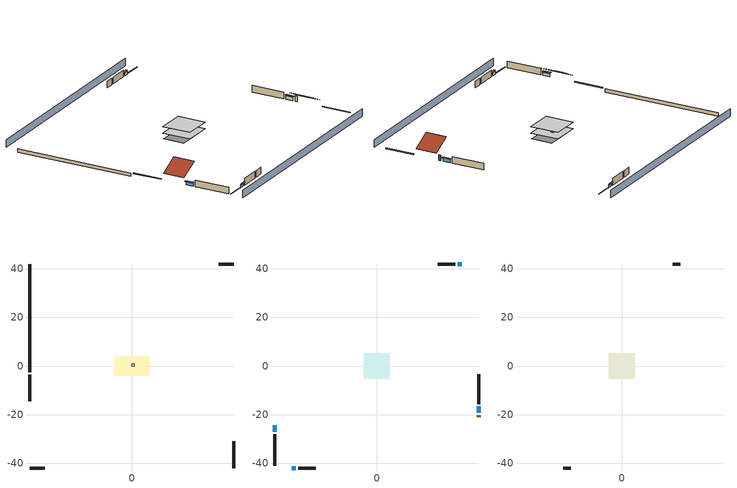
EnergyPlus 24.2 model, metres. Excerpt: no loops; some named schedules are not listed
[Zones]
air source heat pump airloop ret air zone
 floor adiabatic (AdiabaticConst): 0,0 0,1 1,1 1,0 z0
 wall adiabatic (AdiabaticConst): 0,1 0,0 1,0 1,1 0,1 z0:1
 ceiling adiabatic (AdiabaticConst): 1,0 1,1 0,1 0,0 z1
crawlspace - vented
 floor foundation (Slab1 construction): -7.17,-3.98 -7.17,3.98 7.17,3.98 7.17,-3.98 z-0.91
 wall outside (RimJoist1 construction): -41.97,-3.55 -41.97,-14.58 z0.3:0.61
 wall outside (RimJoist2 construction): 41.97,41.97 35.85,41.97 z0.3:0.61
 wall outside (RimJoist3 construction): 41.97,-41.97 41.97,-30.94 z0.3:0.61
 wall outside (RimJoist4 construction): -41.97,-41.97 -35.85,-41.97 z0.3:0.61
 wall foundation (FoundationWall1 construction): -41.97,41.97 -41.97,-2.62 z-0.91:0.3
conditioned space
 floor to crawlspace - vented (Floor1 construction): -5.34,-5.34 -5.34,5.34 5.34,5.34 5.34,-5.34 z0.3
 wall outside (AdiabaticWallConstruction 1): 41.97,-21.1 41.97,-20.18 z0.3:2.34
 wall outside (AdiabaticWallConstruction): -41.97,-24.43 -41.97,-27.08 / 41.97,-19.25 41.97,-16.6 z0.3:1.49; 34.92,41.97 33.28,41.97 / -34.92,-41.97 -33.28,-41.97 z0.3:1.37
 wall outside (Wall1 construction): -41.97,-28.01 -41.97,-41.04 z0.3:2.74
 wall outside (Wall2 construction): 32.35,41.97 25.1,41.97 z0.3:2.74
 wall outside (Wall3 construction): 41.97,-15.67 41.97,-3.4 z0.3:2.74
 wall outside (Wall4 construction): -32.35,-41.97 -25.1,-41.97 z0.3:2.74
 window (WindowConstruction): -41.97,-24.43 -41.97,-27.08 z0.3:1.49
 window (WindowConstruction 1): 34.92,41.97 33.28,41.97 z0.3:1.37
 window (WindowConstruction 2): 41.97,-19.25 41.97,-16.6 z0.3:1.49
 window (WindowConstruction 3): -34.92,-41.97 -33.28,-41.97 z0.3:1.37
 door (Door): 41.97,-21.09 41.97,-20.18 z0.3:2.34
attic - vented
 floor to conditioned space (Floor2 construction Reversed): -5.34,-5.34 -5.34,5.34 5.34,5.34 5.34,-5.34 z2.74
 wall outside (Wall5 construction): 24.17,41.97 20.92,41.97 z0.3:2.74
 wall outside (Wall6 construction): -24.17,-41.97 -20.92,-41.97 z0.3:2.74
 roof outside (Roof1 construction): -41.97,-23.5,2.74 -34.83,-23.5,6.31 -34.83,-15.51,6.31 -41.97,-15.51,2.74
 roof outside (Roof2 construction): 41.97,-22.02,2.74 34.83,-22.02,6.31 34.83,-30.01,6.31 41.97,-30.01,2.74
shading: 41.97,46.54 -41.97,46.54 / -41.97,-46.54 41.97,-46.54 z0:2.74; -41.97,-27.38 -41.97,-24.12 -42.58,-24.12 -42.58,-27.38 z1.8; 32.97,41.97 35.22,41.97 35.22,42.58 32.97,42.58 z1.68; 41.97,-16.3 41.97,-19.56 42.58,-19.56 42.58,-16.3 z1.8; -32.97,-41.97 -35.22,-41.97 -35.22,-42.58 -32.97,-42.58 z1.68
[Building]
Building 1: Terrain=Suburbs
[Site:Location]
Portland Intl Arpt_OR: Latitude {deg}=45.59; Longitude {deg}=-122.6; Time Zone {hr}=-8; Elevation {m}=33; Keep Site Location Information=Yes
[Site:GroundTemperature:Shallow]
10.2558, 8.96328, 8.85977, 9.47314, 11.9355, 14.3863, 16.5111, 17.8571, 17.9714, 16.8767, 14.8061, 12.4304
[Site:WaterMainsTemperature]
Calculation Method=Schedule; Temperature Schedule=mains temperature schedule
[Material] Roughness=Rough; Thermal Absorptance=0.9
Name | Thickness {m} | Conductivity {W/m-K} | Density {kg/m3} | Specific Heat {J/kg-K} | Solar Absorptance | Visible Absorptance
asphalt or fiberglass shingles | 0.00635 | 0.162714 | 1121.4 | 1465.45 | 0.85 | 0.85
ceiling loosefill ins | 0.0846667 | 0.0480833 | 16.02 | 1046.75 | 0.7 | 0.7
ceiling stud and cavity | 0.1397 | 0.302811 | 65.682 | 1177.47 | 0.7 | 0.7
concrete 8.0 in. | 0.2032 | 1.803125 | 2242.8 | 837.4 | 0.7 | 0.7
door material | 0.04445 | 0.0612267 | 512.64 | 1214.23 | 0.7 | 0.7
floor covering | 0.0127 | 0.0433444 | 54.468 | 1339.84 | 0.6 | 0.6
floor stud and cavity | 0.1397 | 0.923637 | 92.3553 | 1139.71 | 0.7 | 0.7
furniture material conditioned space 1 | 0.1524 | 0.115458 | 640.8 | 1214.23 | 0.6 | 0.6
gypsum board | 0.0127 | 0.160291 | 801 | 837.4 | 0.6 | 0.6
osb sheathing 0.5 in. | 0.0127 | 0.115458 | 512.64 | 1214.23 | 0.6 | 0.6
osb sheathing 0.5 in. 1 | 0.0127 | 0.115458 | 512.64 | 1214.23 | 0.7 | 0.7
osb sheathing 0.75 in. | 0.01905 | 0.115458 | 512.64 | 1214.23 | 0.7 | 0.7
rim joist stud and cavity | 0.0508 | 0.178688 | 50.32683 | 1063.81 | 0.6 | 0.6
roof rigid ins | 0.00281632 | 0.029427 | 32.04 | 1214.23 | 0.7 | 0.7
soil 0.5 in. | 0.0127 | 1.9041 | 1842.3 | 418.7 | 0.7 | 0.7
wall rigid ins | 0.512978 | 0.029427 | 32.04 | 1214.23 | 0.7 | 0.7
wall stud and cavity | 0.1397 | 0.117713 | 139.0536 | 1170.24 | 0.7 | 0.7
wall stud and cavity 1 | 0.1397 | 0.727959 | 139.0536 | 1170.24 | 0.6 | 0.6
wall stud and cavity 2 | 0.0889 | 0.380278 | 52.3479 | 1209.89 | 0.7 | 0.7
wall stud and cavity 3 | 0.0889 | 0.391764 | 83.0341 | 1211.67 | 0.7 | 0.7
wood siding | 0.0254 | 0.102417 | 544.68 | 1172.36 | 0.85 | 0.85
wood siding 1; wood siding 2 | 0.0254 | 0.102417 | 544.68 | 1172.36 | 0.7 | 0.7
[Material:NoMass]
Adiabatic: Roughness=Rough; Thermal Resistance {m2-K/W}=176.1; Thermal Absorptance=0.9; Solar Absorptance=0.7; Visible Absorptance=0.7
[WindowMaterial:SimpleGlazingSystem]
WindowMaterial: U-Factor {W/m2-K}=2.78222; Solar Heat Gain Coefficient=0.56
[Construction]
AdiabaticConst: Adiabatic
AdiabaticWallConstruction: wood siding 1, wall rigid ins, wall stud and cavity 2, gypsum board
AdiabaticWallConstruction 1: wood siding 2, wall rigid ins, wall stud and cavity 2, gypsum board
Door: door material
Floor1 construction: floor stud and cavity, osb sheathing 0.75 in., floor covering
Floor2 construction Reversed: gypsum board, ceiling stud and cavity, ceiling loosefill ins
FoundationWall1 construction: concrete 8.0 in.
furniture construction conditioned space 1: furniture material conditioned space 1
PartitionWallConstruction: gypsum board, wall stud and cavity 3, gypsum board
RimJoist1 construction; RimJoist2 construction; RimJoist3 construction; RimJoist4 construction: wood siding, rim joist stud and cavity
Roof1 construction; Roof2 construction: asphalt or fiberglass shingles, roof rigid ins, osb sheathing 0.5 in.
Slab1 construction: soil 0.5 in.
Wall1 construction; Wall2 construction; Wall3 construction; Wall4 construction: wood siding, osb sheathing 0.5 in. 1, wall stud and cavity, gypsum board
Wall5 construction; Wall6 construction: wood siding, osb sheathing 0.5 in. 1, wall stud and cavity 1
WindowConstruction; WindowConstruction 1; WindowConstruction 2; WindowConstruction 3: WindowMaterial
[Zone] Multiplier=1
Name | Volume {m3} | Part of Total Floor Area
air source heat pump airloop ret air zone | 1 | No
attic - vented | 90.8252 | Yes
conditioned space | 278.185 | Yes
crawlspace - vented | 139.092 | Yes
[Space]
Name | Zone | Space Type | Volume {m3}
air source heat pump airloop ret air space | air source heat pump airloop ret air zone | Plenum Space Type
attic - vented 1 | attic - vented |  | 90.8252
conditioned space 1 | conditioned space |  | 278.185
crawlspace - vented 1 | crawlspace - vented |  | 139.092
[SpaceList]
Plenum Space Type: air source heat pump airloop ret air space
[OtherEquipment] Design Level Calculation Method=EquipmentLevel
Name | Fuel Type | Zone or ZoneList or Space or SpaceList | Schedule | Design Level {W} | Fraction Latent | Fraction Radiant | Fraction Lost
air source heat pump airloop_0 RetCondToRP; air source heat pump airloop_0 RetSensLkToRP | None | air source heat pump airloop ret air space | Always On Discrete | 0 | 0 | 0 | 0
air source heat pump airloop_0 RetLatLkToRP | None | air source heat pump airloop ret air space | Always On Discrete | 0 | 1 | 0 | 0
air source heat pump airloop_0 SupCondToLv; air source heat pump airloop_0 SupSensLkToCond; mech vent house fan sensible load; water heater sens | None | conditioned space 1 | Always On Discrete | 0 | 0 | 0 | 0
air source heat pump airloop_0 SupLatLkToCond; mech vent house fan latent load; water heater lat | None | conditioned space 1 | Always On Discrete | 0 | 1 | 0 | 0
clothes dryer 1 | Propane | conditioned space 1 | clothes_dryer | 9519.7 | 0.015 | 0.081 | 0.85
cooking range 1 | NaturalGas | conditioned space 1 | cooking_range | 4245.55 | 0.16 | 0.384 | 0.2
general water use latent | None | conditioned space 1 | general water use schedule | 25.6591 | 1 | 0 | 0
general water use sensible | None | conditioned space 1 | general water use schedule | -25.2881 | 0 | 0.6 | 0
water heater energy adjustment1 | Electricity | conditioned space 1 | Always On Discrete | 0.01 | 0 | 0 | 1
air source heat pump airloop_0 RetCondToDZ; air source heat pump airloop_0 SupCondToDZ; air source heat pump airloop_0 SupSensLkToDZ | None | crawlspace - vented 1 | Always On Discrete | 0 | 0 | 0 | 0
air source heat pump airloop_0 SupLatLkToDZ | None | crawlspace - vented 1 | Always On Discrete | 0 | 1 | 0 | 0
[ZoneInfiltration:EffectiveLeakageArea]
infil attic - vented 1: Zone or Space=attic - vented 1; Schedule=Always On Discrete; Effective Air Leakage Area {cm2}=3802.45; Stack Coefficient=0.000166082; Wind Coefficient=3.54531e-05
[ZoneMixing] Schedule=Always On Continuous; Design Flow Rate Calculation Method=Flow/Zone; Design Flow Rate {m3/s}=0
Name | Zone or Space | Source Zone or Space
whole house fan mix | attic - vented | conditioned space
air source heat pump airloop_0 ZoneMixDZToCond mix | conditioned space | crawlspace - vented
air source heat pump airloop_0 ZoneMixCondToDZ mix | crawlspace - vented | conditioned space
[SurfaceProperty:IncidentSolarMultiplier] Incident Solar Multiplier=1; Incident Solar Multiplier Schedule=trans schedule winter=0.85 summer=0.7
Window1; Window2; Window3; Window4
[InternalMass] Zone or ZoneList=conditioned space; Space or SpaceList=conditioned space 1
Name | Construction | Surface Area {m2}
furniture mass conditioned space 1 | furniture construction conditioned space 1 | 45.63397
partition wall mass | PartitionWallConstruction | 114.085
[Lights]
interior lighting: Zone or ZoneList or Space or SpaceList=conditioned space 1; Schedule=lighting_interior; Design Level Calculation Method=LightingLevel; Lighting Level {W}=201.397; Return Air Fraction=0; Fraction Radiant=0.6; Fraction Visible=0.2; Fraction Replaceable=1
[People]
occupants: Zone or ZoneList or Space or SpaceList=conditioned space 1; Number of People Schedule=occupants; Number of People Calculation Method=People; Number of People=1; Fraction Radiant=0.314171; Sensible Heat Fraction=0.56303; Activity Level Schedule=occupants activity schedule; Carbon Dioxide Generation Rate {m3/s-W}=0; Enable ASHRAE 55 Comfort Warnings=No; Mean Radiant Temperature Calculation Type=EnclosureAveraged
[ElectricEquipment] Zone or ZoneList or Space or SpaceList=conditioned space 1; Design Level Calculation Method=EquipmentLevel
Name | Schedule | Design Level {W} | Fraction Latent | Fraction Radiant | Fraction Lost
clothes dryer | clothes_dryer | 716.566 | 0.015 | 0.081 | 0.85
clothes washer | clothes_washer | 486.443 | 0.03 | 0.162 | 0.7
cooking range | cooking_range | 144.864 | 0.16 | 0.384 | 0.2
freezer | freezer schedule | 194.914 | 0 | 0.6 | 0
fridge | fridge schedule | 51.9007 | 0 | 0.6 | 0
mech vent bath fan 0 | mech vent bath fan 0 schedule | 30 | 0 | 0 | 1
mech vent house fan | mech vent house fan schedule | 0 | 0 | 0 | 1
mech vent house fan cfis | mech vent house fan cfis schedule | 0 | 0 | 0 | 0
mech vent range fan 0 | mech vent range fan 0 schedule | 30 | 0 | 0 | 1
misc plug loads | plug_loads_other | 504.897 | 0.021 | 0.558 | 0.049
misc tv | plug_loads_tv | 650.266 | 0 | 0.6 | 0
whole house fan | Always On Discrete | 0 | 0 | 0 | 1
[ZoneInfiltration:DesignFlowRate] Schedule=Always On Discrete
Name | Zone or ZoneList or Space or SpaceList | Design Flow Rate Calculation Method | Design Flow Rate {m3/s} | Air Changes per Hour {1/hr} | Constant Term Coefficient | Temperature Term Coefficient | Velocity Term Coefficient | Velocity Squared Term Coefficient
infil flow; natural vent flow; whole house fan flow | conditioned space 1 | Flow/Zone | 0
crawlspace_vented 1 duct leakage imbalance infil flow | crawlspace - vented 1 | Flow/Zone | 0
infil crawlspace - vented 1 | crawlspace - vented 1 | AirChanges/Hour |  | 2.6013 | 1 | 0 | 0 | 0
[SurfaceProperty:ExposedFoundationPerimeter]
Slab1: Exposed Perimeter Calculation Method=TotalExposedPerimeter; Total Exposed Perimeter {m}=44.59224
[AvailabilityManager:Scheduled]
air source heat pump airloop Availability Manager: Schedule=Always On Discrete
[AirLoopHVAC:ReturnPlenum]
Air Loop HVAC Return Plenum 1: Zone=air source heat pump airloop ret air zone
[Foundation:Kiva]
Foundation Kiva 1: Initial Indoor Air Temperature {C}=8.08325; Wall Height Above Grade {m}=0.3048; Wall Depth Below Slab {m}=0.2032
[Foundation:Kiva:Settings]
Soil Conductivity {W/m-K}=1.9041; Soil Density {kg/m3}=1842.3; Soil Specific Heat {J/kg-K}=418.7; Ground Solar Absorptivity=0.9; Ground Thermal Absorptivity=0.9; Ground Surface Roughness {m}=0.03; Far-Field Width {m}=40; Deep-Ground Boundary Condition=ZeroFlux; Deep-Ground Depth {m}=40; Minimum Cell Dimension {m}=0.2; Maximum Cell Growth Coefficient=3; Simulation Timestep=Timestep
[Exterior:Lights]
exterior lighting: Schedule=exterior lighting schedule; Design Level {W}=6.19068
[EnergyManagementSystem:GlobalVariable]
air_source_heat_pump_airloop_0_DuctImbalLkExhFanEquivCond
air_source_heat_pump_airloop_0_DuctImbalLkExhFanEquivDZ
air_source_heat_pump_airloop_0_DuctImbalLkSupFanEquivCond
air_source_heat_pump_airloop_0_DuctImbalLkSupFanEquivDZ
air_source_heat_pump_airloop_0_DZ_T
air_source_heat_pump_airloop_0_DZ_W
air_source_heat_pump_airloop_0_RetCondToDZ
air_source_heat_pump_airloop_0_RetCondToRP
air_source_heat_pump_airloop_0_RetLatLkToRP
air_source_heat_pump_airloop_0_RetSensLkToRP
air_source_heat_pump_airloop_0_SupCondToDZ
air_source_heat_pump_airloop_0_SupCondToLv
air_source_heat_pump_airloop_0_SupLatLkToCond
air_source_heat_pump_airloop_0_SupLatLkToDZ
air_source_heat_pump_airloop_0_SupSensLkToCond
air_source_heat_pump_airloop_0_SupSensLkToDZ
air_source_heat_pump_airloop_0_ZoneMixCondToDZ
air_source_heat_pump_airloop_0_ZoneMixDZToCond
air_source_heat_pump_airloop_AH_MFR
air_source_heat_pump_airloop_AH_Tout
air_source_heat_pump_airloop_AH_VFR
air_source_heat_pump_airloop_AH_Wout
air_source_heat_pump_airloop_Fan_RTF
air_source_heat_pump_airloop_RA_T
air_source_heat_pump_airloop_Ra_W
infil_program_Qfan
infil_program_Qinf
natural_vent_program_Qnv
natural_vent_program_Qwhf
[EnergyManagementSystem:Sensor]
Name | Output:Variable or Output:Meter Index Key | Output:Variable or Output:Meter
airflow_gain | infil flow | Infiltration Sensible Heat Gain Energy
airflow_gain_1 | natural vent flow | Infiltration Sensible Heat Gain Energy
airflow_gain_2 | whole house fan flow | Infiltration Sensible Heat Gain Energy
airflow_loss | infil flow | Infiltration Sensible Heat Loss Energy
airflow_loss_1 | natural vent flow | Infiltration Sensible Heat Loss Energy
airflow_loss_2 | whole house fan flow | Infiltration Sensible Heat Loss Energy
air_source_heat_pump_airloop_0_DZ_T_s | crawlspace - vented | Zone Air Temperature
air_source_heat_pump_airloop_0_DZ_W_s | crawlspace - vented | Zone Mean Air Humidity Ratio
air_source_heat_pump_airloop_AH_MFR_s | Node 6 | System Node Mass Flow Rate
air_source_heat_pump_airloop_AH_Tout_s | Node 6 | System Node Temperature
air_source_heat_pump_airloop_AH_VFR_s | Node 6 | System Node Current Density Volume Flow Rate
air_source_heat_pump_airloop_AH_Wout_s | Node 6 | System Node Humidity Ratio
air_source_heat_pump_airloop_RA_T_s | Node 9 | System Node Temperature
air_source_heat_pump_airloop_Ra_W_s | Node 9 | System Node Humidity Ratio
clg_load_cond |  | Cooling:EnergyTransfer:Zone:CONDITIONED SPACE
clg_load_duct |  | Cooling:EnergyTransfer:Zone:AIR SOURCE HEAT PUMP AIRLOOP RET AIR ZONE
clg_sp_s; clg_sp_s_1 | cooling setpoint | Schedule Value
clothes_dryer_exhaust_0_sch_s | clothes_dryer | Schedule Value
cool_season | cooling season schedule | Schedule Value
ducts_conv | air source heat pump airloop_0 RetCondToRP | Other Equipment Convective Heating Energy
ducts_conv_1 | air source heat pump airloop_0 RetLatLkToRP | Other Equipment Convective Heating Energy
ducts_conv_2 | air source heat pump airloop_0 RetSensLkToRP | Other Equipment Convective Heating Energy
ducts_conv_3 | air source heat pump airloop_0 SupCondToLv | Other Equipment Convective Heating Energy
ducts_conv_4 | air source heat pump airloop_0 SupLatLkToCond | Other Equipment Convective Heating Energy
ducts_conv_5 | air source heat pump airloop_0 SupSensLkToCond | Other Equipment Convective Heating Energy
ducts_rad | air source heat pump airloop_0 RetCondToRP | Other Equipment Radiant Heating Energy
ducts_rad_1 | air source heat pump airloop_0 RetLatLkToRP | Other Equipment Radiant Heating Energy
ducts_rad_2 | air source heat pump airloop_0 RetSensLkToRP | Other Equipment Radiant Heating Energy
ducts_rad_3 | air source heat pump airloop_0 SupCondToLv | Other Equipment Radiant Heating Energy
ducts_rad_4 | air source heat pump airloop_0 SupLatLkToCond | Other Equipment Radiant Heating Energy
ducts_rad_5 | air source heat pump airloop_0 SupSensLkToCond | Other Equipment Radiant Heating Energy
htg_load_cond |  | Heating:EnergyTransfer:Zone:CONDITIONED SPACE
htg_load_duct |  | Heating:EnergyTransfer:Zone:AIR SOURCE HEAT PUMP AIRLOOP RET AIR ZONE
htg_sp_s; htg_sp_s_1 | heating setpoint | Schedule Value
ig_ee_conv | clothes dryer | Electric Equipment Convective Heating Energy
ig_ee_conv_2 | cooking range | Electric Equipment Convective Heating Energy
ig_ee_conv_3 | freezer | Electric Equipment Convective Heating Energy
ig_ee_conv_4 | fridge | Electric Equipment Convective Heating Energy
ig_ee_conv_5 | misc plug loads | Electric Equipment Convective Heating Energy
ig_ee_conv_6 | misc tv | Electric Equipment Convective Heating Energy
ig_ee_conv_7 | whole house fan | Electric Equipment Convective Heating Energy
ig_ee_rad | clothes dryer | Electric Equipment Radiant Heating Energy
ig_ee_rad_2 | cooking range | Electric Equipment Radiant Heating Energy
ig_ee_rad_3 | freezer | Electric Equipment Radiant Heating Energy
ig_ee_rad_4 | fridge | Electric Equipment Radiant Heating Energy
ig_ee_rad_5 | misc plug loads | Electric Equipment Radiant Heating Energy
ig_ee_rad_6 | misc tv | Electric Equipment Radiant Heating Energy
ig_ee_rad_7 | whole house fan | Electric Equipment Radiant Heating Energy
ig_lgt_conv | interior lighting | Lights Convective Heating Energy
ig_lgt_rad | interior lighting | Lights Radiant Heating Energy
ig_lgt_vis | interior lighting | Lights Visible Radiation Heating Energy
ig_oe_conv | clothes dryer 1 | Other Equipment Convective Heating Energy
ig_oe_conv_1 | cooking range 1 | Other Equipment Convective Heating Energy
ig_oe_conv_2 | general water use latent | Other Equipment Convective Heating Energy
ig_oe_conv_3 | general water use sensible | Other Equipment Convective Heating Energy
ig_oe_conv_4 | water heater energy adjustment1 | Other Equipment Convective Heating Energy
ig_oe_conv_5 | water heater lat | Other Equipment Convective Heating Energy
ig_oe_conv_6 | water heater sens | Other Equipment Convective Heating Energy
ig_oe_rad | clothes dryer 1 | Other Equipment Radiant Heating Energy
ig_oe_rad_1 | cooking range 1 | Other Equipment Radiant Heating Energy
ig_oe_rad_2 | general water use latent | Other Equipment Radiant Heating Energy
ig_oe_rad_3 | general water use sensible | Other Equipment Radiant Heating Energy
ig_oe_rad_4 | water heater energy adjustment1 | Other Equipment Radiant Heating Energy
ig_oe_rad_5 | water heater lat | Other Equipment Radiant Heating Energy
ig_oe_rad_6 | water heater sens | Other Equipment Radiant Heating Energy
ig_ppl_conv | occupants | People Convective Heating Energy
ig_ppl_rad | occupants | People Radiant Heating Energy
im_conv | furniture mass conditioned space 1 | Surface Inside Face Convection Heat Gain Energy
im_conv_1 | partition wall mass | Surface Inside Face Convection Heat Gain Energy
im_ig | furniture mass conditioned space 1 | Surface Inside Face Internal Gains Radiation Heat Gain Energy
im_ig_1 | partition wall mass | Surface Inside Face Internal Gains Radiation Heat Gain Energy
im_lgt | furniture mass conditioned space 1 | Surface Inside Face Lights Radiation Heat Gain Energy
im_lgt_1 | partition wall mass | Surface Inside Face Lights Radiation Heat Gain Energy
im_sol | furniture mass conditioned space 1 | Surface Inside Face Solar Radiation Heat Gain Energy
im_sol_1 | partition wall mass | Surface Inside Face Solar Radiation Heat Gain Energy
im_surf | furniture mass conditioned space 1 | Surface Inside Face Net Surface Thermal Radiation Heat Gain Energy
im_surf_1 | partition wall mass | Surface Inside Face Net Surface Thermal Radiation Heat Gain Energy
mech_vent_bath_fan_0_sch_s | mech vent bath fan 0 schedule | Schedule Value
mech_vent_range_fan_0_sch_s | mech vent range fan 0 schedule | Schedule Value
mv_conv | mech vent bath fan 0 | Electric Equipment Convective Heating Energy
mv_conv_1 | mech vent house fan | Electric Equipment Convective Heating Energy
mv_conv_2 | mech vent house fan cfis | Electric Equipment Convective Heating Energy
mv_conv_3 | mech vent range fan 0 | Electric Equipment Convective Heating Energy
mv_conv_4 | mech vent house fan latent load | Other Equipment Convective Heating Energy
mv_conv_5 | mech vent house fan sensible load | Other Equipment Convective Heating Energy
mv_rad | mech vent bath fan 0 | Electric Equipment Radiant Heating Energy
mv_rad_1 | mech vent house fan | Electric Equipment Radiant Heating Energy
mv_rad_2 | mech vent house fan cfis | Electric Equipment Radiant Heating Energy
mv_rad_3 | mech vent range fan 0 | Electric Equipment Radiant Heating Energy
mv_rad_4 | mech vent house fan latent load | Other Equipment Radiant Heating Energy
mv_rad_5 | mech vent house fan sensible load | Other Equipment Radiant Heating Energy
natural_vent_s | natural vent schedule | Schedule Value
out_pb_s |  | Site Outdoor Air Barometric Pressure
out_wt_s |  | Site Outdoor Air Humidity Ratio
site_vw_s |  | Site Wind Speed
ss_back_out | Window1 | Surface Window Shortwave from Zone Back Out Window Heat Transfer Rate
ss_back_out_1 | Window2 | Surface Window Shortwave from Zone Back Out Window Heat Transfer Rate
ss_back_out_2 | Window3 | Surface Window Shortwave from Zone Back Out Window Heat Transfer Rate
ss_back_out_3 | Window4 | Surface Window Shortwave from Zone Back Out Window Heat Transfer Rate
ss_conv | Door1 | Surface Inside Face Convection Heat Gain Energy
ss_conv_1 | Window1 | Surface Inside Face Convection Heat Gain Energy
ss_conv_2 | Window2 | Surface Inside Face Convection Heat Gain Energy
ss_conv_3 | Window3 | Surface Inside Face Convection Heat Gain Energy
ss_conv_4 | Window4 | Surface Inside Face Convection Heat Gain Energy
ss_ig | Door1 | Surface Inside Face Internal Gains Radiation Heat Gain Energy
ss_ig_1 | Window1 | Surface Inside Face Internal Gains Radiation Heat Gain Energy
ss_ig_2 | Window2 | Surface Inside Face Internal Gains Radiation Heat Gain Energy
ss_ig_3 | Window3 | Surface Inside Face Internal Gains Radiation Heat Gain Energy
ss_ig_4 | Window4 | Surface Inside Face Internal Gains Radiation Heat Gain Energy
ss_lgt | Door1 | Surface Inside Face Lights Radiation Heat Gain Energy
ss_sol | Door1 | Surface Inside Face Solar Radiation Heat Gain Energy
ss_surf | Door1 | Surface Inside Face Net Surface Thermal Radiation Heat Gain Energy
ss_surf_1 | Window1 | Surface Inside Face Net Surface Thermal Radiation Heat Gain Energy
ss_surf_2 | Window2 | Surface Inside Face Net Surface Thermal Radiation Heat Gain Energy
ss_surf_3 | Window3 | Surface Inside Face Net Surface Thermal Radiation Heat Gain Energy
ss_surf_4 | Window4 | Surface Inside Face Net Surface Thermal Radiation Heat Gain Energy
ss_trans_in | Window1 | Surface Window Transmitted Solar Radiation Rate
ss_trans_in_1 | Window2 | Surface Window Transmitted Solar Radiation Rate
ss_trans_in_2 | Window3 | Surface Window Transmitted Solar Radiation Rate
ss_trans_in_3 | Window4 | Surface Window Transmitted Solar Radiation Rate
ss_trans_out | Window1 | Surface Inside Face Initial Transmitted Diffuse Transmitted Out Window Solar Radiation Rate
ss_trans_out_1 | Window2 | Surface Inside Face Initial Transmitted Diffuse Transmitted Out Window Solar Radiation Rate
ss_trans_out_2 | Window3 | Surface Inside Face Initial Transmitted Diffuse Transmitted Out Window Solar Radiation Rate
ss_trans_out_3 | Window4 | Surface Inside Face Initial Transmitted Diffuse Transmitted Out Window Solar Radiation Rate
s_conv | Floor1 | Surface Inside Face Convection Heat Gain Energy
s_conv_1 | Floor2 | Surface Inside Face Convection Heat Gain Energy
s_conv_2 | Wall1 | Surface Inside Face Convection Heat Gain Energy
s_conv_3 | Wall2 | Surface Inside Face Convection Heat Gain Energy
s_conv_4 | Wall3 | Surface Inside Face Convection Heat Gain Energy
s_conv_5 | Wall4 | Surface Inside Face Convection Heat Gain Energy
s_ig | Floor1 | Surface Inside Face Internal Gains Radiation Heat Gain Energy
s_ig_1 | Floor2 | Surface Inside Face Internal Gains Radiation Heat Gain Energy
s_ig_2 | Wall1 | Surface Inside Face Internal Gains Radiation Heat Gain Energy
s_ig_3 | Wall2 | Surface Inside Face Internal Gains Radiation Heat Gain Energy
s_ig_4 | Wall3 | Surface Inside Face Internal Gains Radiation Heat Gain Energy
s_ig_5 | Wall4 | Surface Inside Face Internal Gains Radiation Heat Gain Energy
s_lgt | Floor1 | Surface Inside Face Lights Radiation Heat Gain Energy
s_lgt_1 | Floor2 | Surface Inside Face Lights Radiation Heat Gain Energy
s_lgt_2 | Wall1 | Surface Inside Face Lights Radiation Heat Gain Energy
